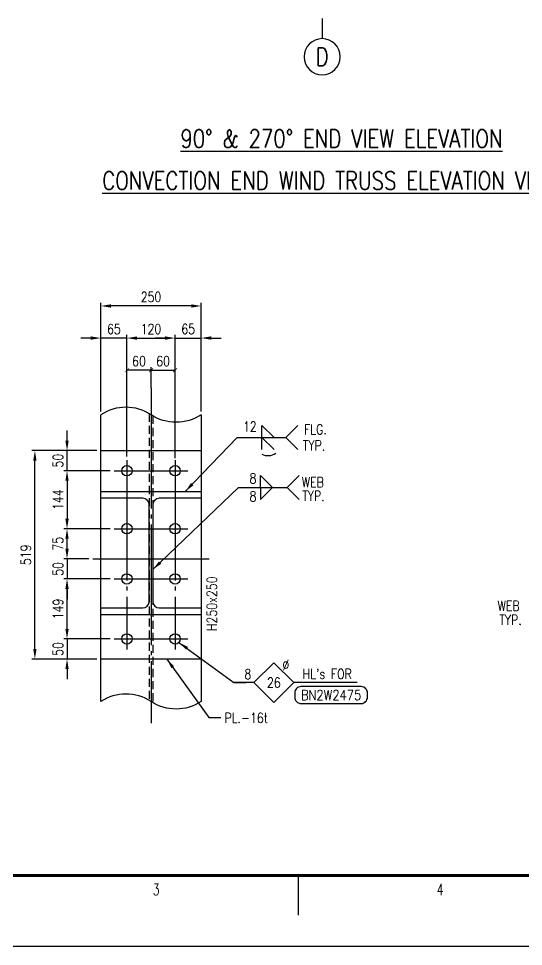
# Model space of a CAD drawing. Header units: millimetres. Extents: x 0 to 134087, y -49114 to 20834.
# Drawn here: x 68411 to 72812, y 14 to 8098 of the extents above; entities that cross this region are included whole.
import ezdxf
from ezdxf.enums import TextEntityAlignment as Align

# ---------------------------------------------------------------- set-up
doc = ezdxf.new("R2010")
doc.units = ezdxf.units.MM
doc.header["$LTSCALE"] = 35
doc.linetypes.add('JNK-CENTER', pattern=[34, 30, -1.5, 1, -1.5])
doc.linetypes.add('JNK-HIDDEN', pattern=[3, 2, -1])
for name, color, linetype in [('CEN-R', 1, 'JNK-CENTER'), ('CON-C', 4, 'Continuous'), ('CON-G', 3, 'Continuous'), ('CON-W', 7, 'Continuous'), ('CON-Y', 2, 'Continuous'), ('Dim-W', 7, 'Continuous'), ('HID-Y', 2, 'JNK-HIDDEN'), ('STL-OBJT', 7, 'Continuous'), ('TXT-Y', 2, 'Continuous'), ('TXTT-C', 4, 'Continuous')]:
    doc.layers.add(name, color=color, linetype=linetype)
doc.styles.add('ROMANS', font='ROMANS.shx', dxfattribs={"width": 0.8})
doc.styles.add('SIMPLEX', font='simplex.shx', dxfattribs={"width": 0.8})
doc.styles.add('TXTD-Y', font='SIMPLEX.shx', dxfattribs={"width": 0.8})
doc.dimstyles.new('DIM35', dxfattribs={"dimscale": 35, "dimtxt": 2.5, "dimasz": 2.5, "dimexe": 0.8, "dimexo": 1, "dimgap": 1, "dimtad": 1, "dimdec": 1, "dimdsep": 46, "dimtxsty": 'SIMPLEX', "dimcen": 0, "dimclrd": 7, "dimclre": 7, "dimclrt": 2, "dimadec": 1, "dimazin": 2, "dimtfac": 1, "dimtdec": 1, "dimtix": 1, "dimtmove": 2, "dimatfit": 2, "dimfxl": 1, "dimtfill": 1, "dimarcsym": 1})
doc.dimstyles.new('DIM35x10', dxfattribs={"dimscale": 35, "dimtxt": 2.5, "dimasz": 2.5, "dimexe": 1, "dimexo": 1, "dimgap": 1, "dimtad": 1, "dimdec": 0, "dimlfac": 0.1, "dimdsep": 46, "dimtxsty": 'SIMPLEX', "dimcen": 0, "dimclrd": 256, "dimclre": 256, "dimclrt": 2, "dimadec": 1, "dimazin": 2, "dimtfac": 1, "dimtdec": 0, "dimtix": 1, "dimtmove": 2, "dimatfit": 2, "dimfxl": 1, "dimarcsym": 1})
doc.dimstyles.new('DIM35x3.5', dxfattribs={"dimscale": 35, "dimtxt": 2.5, "dimasz": 2.5, "dimexe": 0.8, "dimexo": 1, "dimgap": 1, "dimtad": 1, "dimdec": 0, "dimlfac": 0.285714, "dimdsep": 46, "dimtxsty": 'SIMPLEX', "dimcen": 0, "dimclrd": 7, "dimclre": 7, "dimclrt": 2, "dimadec": 1, "dimazin": 2, "dimtfac": 1, "dimtdec": 0, "dimtix": 1, "dimtmove": 0, "dimatfit": 2, "dimfxl": 1, "dimtfill": 1, "dimarcsym": 1})

# ---------------------------------------------------------------- blocks, each defined once
blk = doc.blocks.new('TITLE')
at = {"color": 7}
for p, q in [((240.49, 17.68), (240.49, 7.78)), ((841, 0), (0, 0))]:
    blk.add_line(p, q, dxfattribs=at)
at = {"color": 7, "const_width": 0.707}
blk.add_lwpolyline([(28.29, 17.68), (823.67, 17.68)], dxfattribs=at)
at = {"color": 7, "style": 'ROMANS', "width": 0.7}
for s, p in [('3', (205.12, 14.15)), ('4', (275.85, 14.15))]:
    blk.add_text(s, height=2.83, dxfattribs=at).set_placement(p, align=Align.MIDDLE)
blk = doc.blocks.new('*D757')
at = {"layer": 'DEFPOINTS', "color": 0, "transparency": 16777216}
for p in [(69128, 4333.5), (69245.3, 4158.5)]:
    blk.add_point(p, dxfattribs=at)
at = {"layer": 'Dim-W', "color": 7, "linetype": 'ByBlock', "lineweight": -2, "transparency": 16777216}
for p, q in [((68833.5, 4421), (68833.5, 4508.5)), ((69093, 4333.5), (68805.5, 4333.5)), ((68833.5, 4158.5), (68833.5, 4333.5)), ((69210.3, 4158.5), (68805.5, 4158.5)), ((68833.5, 4071), (68833.5, 3983.5))]:
    blk.add_line(p, q, dxfattribs=at)
at = {"layer": 'Dim-W', "color": 7, "transparency": 16777216}
for points in [[(68818.9, 4421), (68848, 4421), (68833.5, 4333.5)], [(68818.9, 4071), (68848, 4071), (68833.5, 4158.5)]]:
    blk.add_solid(points, dxfattribs=at)
at = {"layer": 'Dim-W', "color": 2, "transparency": 16777216, "insert": (68754.7, 4246), "char_height": 87.5, "attachment_point": 5, "rotation": 90, "style": 'SIMPLEX', "bg_fill": 3, "box_fill_scale": 1.1, "bg_fill_color": 256, "bg_fill_true_color": 13158600, "bg_fill_transparency": 0}
blk.add_mtext('50', dxfattribs=at)
at = {"layer": 'DEFPOINTS', "color": 0, "transparency": 16777216}
blk.add_point((68833.5, 4333.5), dxfattribs=at)
blk = doc.blocks.new('*D758')
at = {"layer": 'DEFPOINTS', "color": 0, "transparency": 16777216}
for p in [(69245.3, 4158.5), (68833.5, 3653.2), (69245.3, 3653.2)]:
    blk.add_point(p, dxfattribs=at)
at = {"layer": 'Dim-W', "color": 7, "linetype": 'ByBlock', "lineweight": -2, "transparency": 16777216}
for p, q in [((69210.3, 4158.5), (68805.5, 4158.5)), ((68833.5, 4071), (68833.5, 3740.7)), ((69210.3, 3653.2), (68805.5, 3653.2))]:
    blk.add_line(p, q, dxfattribs=at)
at = {"layer": 'Dim-W', "color": 7, "transparency": 16777216}
for points in [[(68818.9, 4071), (68848, 4071), (68833.5, 4158.5)], [(68818.9, 3740.7), (68848, 3740.7), (68833.5, 3653.2)]]:
    blk.add_solid(points, dxfattribs=at)
at = {"layer": 'Dim-W', "color": 2, "transparency": 16777216, "insert": (68754.7, 3905.9), "char_height": 87.5, "attachment_point": 5, "rotation": 90, "style": 'SIMPLEX', "bg_fill": 3, "box_fill_scale": 1.1, "bg_fill_color": 256, "bg_fill_true_color": 13158600, "bg_fill_transparency": 0}
blk.add_mtext('144', dxfattribs=at)
blk = doc.blocks.new('*D759')
at = {"layer": 'DEFPOINTS', "color": 0, "transparency": 16777216}
for p in [(68833.5, 3653.2), (69245.3, 3653.2), (69058, 3390.7)]:
    blk.add_point(p, dxfattribs=at)
at = {"layer": 'Dim-W', "color": 7, "linetype": 'ByBlock', "lineweight": -2, "transparency": 16777216}
for p, q in [((69210.3, 3653.2), (68805.5, 3653.2)), ((68833.5, 3478.2), (68833.5, 3565.7)), ((69023, 3390.7), (68805.5, 3390.7))]:
    blk.add_line(p, q, dxfattribs=at)
at = {"layer": 'Dim-W', "color": 7, "transparency": 16777216}
for points in [[(68818.9, 3565.7), (68848, 3565.7), (68833.5, 3653.2)], [(68818.9, 3478.2), (68848, 3478.2), (68833.5, 3390.7)]]:
    blk.add_solid(points, dxfattribs=at)
at = {"layer": 'Dim-W', "color": 2, "transparency": 16777216, "insert": (68754.7, 3522), "char_height": 87.5, "attachment_point": 5, "rotation": 90, "style": 'SIMPLEX', "bg_fill": 3, "box_fill_scale": 1.1, "bg_fill_color": 256, "bg_fill_true_color": 13158600, "bg_fill_transparency": 0}
blk.add_mtext('75', dxfattribs=at)
blk = doc.blocks.new('*D760')
at = {"layer": 'DEFPOINTS', "color": 0, "transparency": 16777216}
for p in [(68833.5, 3215.7), (69245.3, 3215.7), (69245.3, 2693)]:
    blk.add_point(p, dxfattribs=at)
at = {"layer": 'Dim-W', "color": 7, "linetype": 'ByBlock', "lineweight": -2, "transparency": 16777216}
for p, q in [((69210.3, 3215.7), (68805.5, 3215.7)), ((68833.5, 2780.5), (68833.5, 3128.2)), ((69210.3, 2693), (68805.5, 2693))]:
    blk.add_line(p, q, dxfattribs=at)
at = {"layer": 'Dim-W', "color": 7, "transparency": 16777216}
for points in [[(68818.9, 3128.2), (68848, 3128.2), (68833.5, 3215.7)], [(68818.9, 2780.5), (68848, 2780.5), (68833.5, 2693)]]:
    blk.add_solid(points, dxfattribs=at)
at = {"layer": 'Dim-W', "color": 2, "transparency": 16777216, "insert": (68754.7, 2954.3), "char_height": 87.5, "attachment_point": 5, "rotation": 90, "style": 'SIMPLEX', "bg_fill": 3, "box_fill_scale": 1.1, "bg_fill_color": 256, "bg_fill_true_color": 13158600, "bg_fill_transparency": 0}
blk.add_mtext('149', dxfattribs=at)
blk = doc.blocks.new('*D761')
at = {"layer": 'DEFPOINTS', "color": 0, "transparency": 16777216}
for p in [(69058, 3390.7), (69245.3, 3215.7)]:
    blk.add_point(p, dxfattribs=at)
at = {"layer": 'Dim-W', "color": 7, "linetype": 'ByBlock', "lineweight": -2, "transparency": 16777216}
for p, q in [((68833.5, 3478.2), (68833.5, 3565.7)), ((69023, 3390.7), (68805.5, 3390.7)), ((68833.5, 3390.7), (68833.5, 3215.7)), ((69210.3, 3215.7), (68805.5, 3215.7)), ((68833.5, 3128.2), (68833.5, 3040.7))]:
    blk.add_line(p, q, dxfattribs=at)
at = {"layer": 'Dim-W', "color": 7, "transparency": 16777216}
for points in [[(68818.9, 3478.2), (68848, 3478.2), (68833.5, 3390.7)], [(68818.9, 3128.2), (68848, 3128.2), (68833.5, 3215.7)]]:
    blk.add_solid(points, dxfattribs=at)
at = {"layer": 'Dim-W', "color": 2, "transparency": 16777216, "insert": (68754.7, 3303.2), "char_height": 87.5, "attachment_point": 5, "rotation": 90, "style": 'SIMPLEX', "bg_fill": 3, "box_fill_scale": 1.1, "bg_fill_color": 256, "bg_fill_true_color": 13158600, "bg_fill_transparency": 0}
blk.add_mtext('50', dxfattribs=at)
at = {"layer": 'DEFPOINTS', "color": 0, "transparency": 16777216}
blk.add_point((68833.5, 3215.7), dxfattribs=at)
blk = doc.blocks.new('*D762')
at = {"layer": 'DEFPOINTS', "color": 0, "transparency": 16777216}
for p in [(69245.3, 2693), (69128, 2518)]:
    blk.add_point(p, dxfattribs=at)
at = {"layer": 'Dim-W', "color": 7, "linetype": 'ByBlock', "lineweight": -2, "transparency": 16777216}
for p, q in [((68833.5, 2780.5), (68833.5, 2868)), ((69210.3, 2693), (68805.5, 2693)), ((68833.5, 2693), (68833.5, 2518)), ((69093, 2518), (68805.5, 2518)), ((68833.5, 2430.5), (68833.5, 2343))]:
    blk.add_line(p, q, dxfattribs=at)
at = {"layer": 'Dim-W', "color": 7, "transparency": 16777216}
for points in [[(68818.9, 2780.5), (68848, 2780.5), (68833.5, 2693)], [(68818.9, 2430.5), (68848, 2430.5), (68833.5, 2518)]]:
    blk.add_solid(points, dxfattribs=at)
at = {"layer": 'Dim-W', "color": 2, "transparency": 16777216, "insert": (68754.7, 2605.5), "char_height": 87.5, "attachment_point": 5, "rotation": 90, "style": 'SIMPLEX', "bg_fill": 3, "box_fill_scale": 1.1, "bg_fill_color": 256, "bg_fill_true_color": 13158600, "bg_fill_transparency": 0}
blk.add_mtext('50', dxfattribs=at)
at = {"layer": 'DEFPOINTS', "color": 0, "transparency": 16777216}
blk.add_point((68833.5, 2518), dxfattribs=at)
blk = doc.blocks.new('*D763')
at = {"layer": 'DEFPOINTS', "color": 0, "transparency": 16777216}
for p in [(68553.5, 4333.5), (69128, 4333.5), (69128, 2518)]:
    blk.add_point(p, dxfattribs=at)
at = {"layer": 'Dim-W', "color": 7, "linetype": 'ByBlock', "lineweight": -2, "transparency": 16777216}
for p, q in [((69093, 4333.5), (68525.5, 4333.5)), ((68553.5, 2605.5), (68553.5, 4246)), ((69093, 2518), (68525.5, 2518))]:
    blk.add_line(p, q, dxfattribs=at)
at = {"layer": 'Dim-W', "color": 7, "transparency": 16777216}
for points in [[(68538.9, 4246), (68568, 4246), (68553.5, 4333.5)], [(68538.9, 2605.5), (68568, 2605.5), (68553.5, 2518)]]:
    blk.add_solid(points, dxfattribs=at)
at = {"layer": 'Dim-W', "color": 2, "transparency": 16777216, "insert": (68474.7, 3425.7), "char_height": 87.5, "attachment_point": 5, "rotation": 90, "style": 'SIMPLEX', "bg_fill": 3, "box_fill_scale": 1.1, "bg_fill_color": 256, "bg_fill_true_color": 13158600, "bg_fill_transparency": 0}
blk.add_mtext('519', dxfattribs=at)
blk = doc.blocks.new('BOLTHOLE')
at = {"layer": 'CON-W'}
blk.add_line((25.7, 0), (9.9, 0), dxfattribs=at)
blk.add_lwpolyline([(0, 0), (4.95, 4.95), (9.9, 0), (4.95, -4.95)], close=True, dxfattribs=at)
at = {"layer": 'CON-Y', "style": 'SIMPLEX', "width": 0.8}
for s, p in [('%%C', (8.81, 3.12)), ("HL's FOR", (24.37, 0.9))]:
    blk.add_text(s, height=2.5, dxfattribs=at).set_placement(p, align=Align.RIGHT)
blk.add_attdef('4', text='', height=2.5, dxfattribs=at).set_placement((-0.69, 0.87), align=Align.RIGHT)
blk.add_attdef('22', text='', height=2.5, dxfattribs=at).set_placement((4.95, 0), align=Align.MIDDLE_CENTER)
blk = doc.blocks.new('boltmark')
at = {"layer": 'CON-Y'}
blk.add_lwpolyline([(0, -4.2), (15, -4.2, 0.414214), (16.56, -2.64), (16.56, -1.56, 0.414214), (15, 0), (0, 0, 0.414214), (-1.56, -1.56), (-1.56, -2.64, 0.414214)], format="xyb", close=True, dxfattribs=at)
at = {"layer": 'CON-G', "style": 'SIMPLEX', "width": 0.802523}
blk.add_attdef('BN2W1650', text='', height=2.5, dxfattribs=at).set_placement((0, -3.35), (15, -3.35), align=Align.FIT)
blk = doc.blocks.new('*D675')
at = {"color": 7, "linetype": 'ByBlock', "lineweight": -2, "transparency": 16777216}
for p, q in [((69128, 4674.9), (69128, 5622.1)), ((69915.5, 5594.1), (69215.5, 5594.1)), ((70003, 4675.5), (70003, 5622.1))]:
    blk.add_line(p, q, dxfattribs=at)
at = {"color": 7, "transparency": 16777216}
for points in [[(69215.5, 5608.6), (69215.5, 5579.5), (69128, 5594.1)], [(69915.5, 5608.6), (69915.5, 5579.5), (70003, 5594.1)]]:
    blk.add_solid(points, dxfattribs=at)
at = {"layer": 'DEFPOINTS', "color": 0, "transparency": 16777216}
for p in [(69128, 5594.1), (69128, 4639.9), (70003, 4640.5)]:
    blk.add_point(p, dxfattribs=at)
at = {"color": 2, "transparency": 16777216, "insert": (69565.5, 5672.8), "char_height": 87.5, "attachment_point": 5, "style": 'SIMPLEX', "bg_fill": 3, "box_fill_scale": 1.1, "bg_fill_color": 256, "bg_fill_true_color": 13158600, "bg_fill_transparency": 0}
blk.add_mtext('250', dxfattribs=at)
blk = doc.blocks.new('*D676')
at = {"color": 7, "linetype": 'ByBlock', "lineweight": -2, "transparency": 16777216}
for p, q in [((69355.5, 4283.7), (69355.5, 5342.1)), ((69775.5, 4268.2), (69775.5, 5342.1)), ((69443, 5314.1), (69688, 5314.1))]:
    blk.add_line(p, q, dxfattribs=at)
at = {"color": 7, "transparency": 16777216}
for points in [[(69443, 5328.6), (69443, 5299.5), (69355.5, 5314.1)], [(69688, 5328.6), (69688, 5299.5), (69775.5, 5314.1)]]:
    blk.add_solid(points, dxfattribs=at)
at = {"layer": 'DEFPOINTS', "color": 0, "transparency": 16777216}
for p in [(69775.5, 5314.1), (69355.5, 4248.7), (69775.5, 4233.2)]:
    blk.add_point(p, dxfattribs=at)
at = {"color": 2, "transparency": 16777216, "insert": (69565.5, 5392.8), "char_height": 87.5, "attachment_point": 5, "style": 'SIMPLEX', "bg_fill": 3, "box_fill_scale": 1.1, "bg_fill_color": 256, "bg_fill_true_color": 13158600, "bg_fill_transparency": 0}
blk.add_mtext('120', dxfattribs=at)
blk = doc.blocks.new('*D677')
at = {"color": 7, "linetype": 'ByBlock', "lineweight": -2, "transparency": 16777216}
for p, q in [((69128, 4674.9), (69128, 5342.1)), ((69355.5, 4283.7), (69355.5, 5342.1)), ((69040.5, 5314.1), (68953, 5314.1)), ((69355.5, 5314.1), (69128, 5314.1)), ((69443, 5314.1), (69530.5, 5314.1))]:
    blk.add_line(p, q, dxfattribs=at)
at = {"color": 7, "transparency": 16777216}
for points in [[(69040.5, 5328.6), (69040.5, 5299.5), (69128, 5314.1)], [(69443, 5328.6), (69443, 5299.5), (69355.5, 5314.1)]]:
    blk.add_solid(points, dxfattribs=at)
at = {"layer": 'DEFPOINTS', "color": 0, "transparency": 16777216}
for p in [(69128, 5314.1), (69128, 4639.9), (69355.5, 4248.7)]:
    blk.add_point(p, dxfattribs=at)
at = {"color": 2, "transparency": 16777216, "insert": (69241.8, 5392.8), "char_height": 87.5, "attachment_point": 5, "style": 'SIMPLEX', "bg_fill": 3, "box_fill_scale": 1.1, "bg_fill_color": 256, "bg_fill_true_color": 13158600, "bg_fill_transparency": 0}
blk.add_mtext('65', dxfattribs=at)
blk = doc.blocks.new('*D678')
at = {"color": 7, "linetype": 'ByBlock', "lineweight": -2, "transparency": 16777216}
for p, q in [((69775.5, 4341.1), (69775.5, 5342.5)), ((70003, 4710.5), (70003, 5342.5)), ((69688, 5314.5), (69600.5, 5314.5)), ((69775.5, 5314.5), (70003, 5314.5)), ((70090.5, 5314.5), (70178, 5314.5))]:
    blk.add_line(p, q, dxfattribs=at)
at = {"color": 7, "transparency": 16777216}
for points in [[(69688, 5329.1), (69688, 5300), (69775.5, 5314.5)], [(70090.5, 5329.1), (70090.5, 5300), (70003, 5314.5)]]:
    blk.add_solid(points, dxfattribs=at)
at = {"layer": 'DEFPOINTS', "color": 0, "transparency": 16777216}
for p in [(70003, 5314.5), (70003, 4675.5), (69775.5, 4306.1)]:
    blk.add_point(p, dxfattribs=at)
at = {"color": 2, "transparency": 16777216, "insert": (69889.3, 5393.3), "char_height": 87.5, "attachment_point": 5, "style": 'SIMPLEX', "bg_fill": 3, "box_fill_scale": 1.1, "bg_fill_color": 256, "bg_fill_true_color": 13158600, "bg_fill_transparency": 0}
blk.add_mtext('65', dxfattribs=at)
blk = doc.blocks.new('_ArchTick')
at = {"color": 0, "linetype": 'ByBlock', "const_width": 0.15}
blk.add_lwpolyline([(-0.5, -0.5), (0.5, 0.5)], dxfattribs=at)
blk = doc.blocks.new('*D679')
at = {"color": 7, "linetype": 'ByBlock', "lineweight": -2, "transparency": 16777216}
for p, q in [((69355.5, 4318.7), (69355.5, 5062.1)), ((69565.5, 5034.1), (69355.5, 5034.1)), ((69565.5, 4879.9), (69565.5, 5062.1))]:
    blk.add_line(p, q, dxfattribs=at)
at = {"layer": 'DEFPOINTS', "color": 0, "transparency": 16777216}
for p in [(69565.5, 4844.9), (69355.5, 4283.7)]:
    blk.add_point(p, dxfattribs=at)
at = {"color": 7, "lineweight": -2, "transparency": 16777216, "xscale": 35, "yscale": 35, "zscale": 35, "rotation": 180}
blk.add_blockref('_ArchTick', (69355.5, 5034.1), dxfattribs=at)
at = {"color": 7, "lineweight": -2, "transparency": 16777216, "xscale": 35, "yscale": 35, "zscale": 35}
blk.add_blockref('_ArchTick', (69565.5, 5034.1), dxfattribs=at)
at = {"color": 2, "transparency": 16777216, "insert": (69460.5, 5112.8), "char_height": 87.5, "attachment_point": 5, "style": 'SIMPLEX', "bg_fill": 3, "box_fill_scale": 1.1, "bg_fill_color": 256, "bg_fill_true_color": 13158600, "bg_fill_transparency": 0}
blk.add_mtext('60', dxfattribs=at)
at = {"layer": 'DEFPOINTS', "color": 0, "transparency": 16777216}
blk.add_point((69355.5, 5034.1), dxfattribs=at)
blk = doc.blocks.new('*D680')
at = {"color": 7, "linetype": 'ByBlock', "lineweight": -2, "transparency": 16777216}
for p, q in [((69565.5, 4879.9), (69565.5, 5062.1)), ((69565.5, 5034.1), (69775.5, 5034.1)), ((69775.5, 4303.2), (69775.5, 5062.1))]:
    blk.add_line(p, q, dxfattribs=at)
at = {"layer": 'DEFPOINTS', "color": 0, "transparency": 16777216}
for p in [(69565.5, 4844.9), (69775.5, 4268.2)]:
    blk.add_point(p, dxfattribs=at)
at = {"color": 7, "lineweight": -2, "transparency": 16777216, "xscale": 35, "yscale": 35, "zscale": 35, "rotation": 180}
blk.add_blockref('_ArchTick', (69565.5, 5034.1), dxfattribs=at)
at = {"color": 7, "lineweight": -2, "transparency": 16777216, "xscale": 35, "yscale": 35, "zscale": 35}
blk.add_blockref('_ArchTick', (69775.5, 5034.1), dxfattribs=at)
at = {"color": 2, "transparency": 16777216, "insert": (69670.5, 5112.8), "char_height": 87.5, "attachment_point": 5, "style": 'SIMPLEX', "bg_fill": 3, "box_fill_scale": 1.1, "bg_fill_color": 256, "bg_fill_true_color": 13158600, "bg_fill_transparency": 0}
blk.add_mtext('60', dxfattribs=at)
at = {"layer": 'DEFPOINTS', "color": 0, "transparency": 16777216}
blk.add_point((69775.5, 5034.1), dxfattribs=at)
blk = doc.blocks.new('col-line')
at = {"layer": 'CON-Y'}
blk.add_line((0, 3), (0, 8), dxfattribs=at)
blk.add_circle((0, 12.5), 4.5, dxfattribs=at)
at = {"layer": 'CON-C', "style": 'SIMPLEX', "width": 0.8}
blk.add_attdef('1', text='', height=4.5, dxfattribs=at).set_placement((0, 12.5), align=Align.MIDDLE_CENTER)

msp = doc.modelspace()

# ---------------------------------------------------------------- linework, layer by layer
msp.add_line((70532.6237, 4344.0208), (70532.6237, 4449.0208))
for points in [[(70532.6237, 4449.0208), (70532.6237, 4554.0208), (70637.6237, 4449.0208)], [(70532.6237, 4344.0208), (70532.6237, 4449.0208), (70637.6237, 4344.0208)], [(70519.1567, 4013.3796), (70519.1567, 4118.3796), (70624.1567, 4013.3796)], [(70519.1567, 4013.3796), (70519.1567, 3908.3796), (70624.1567, 4013.3796)]]:
    msp.add_lwpolyline(points)
msp.add_arc((70586.2561, 4407.3412), 117.4618, 242.21666065, 304.64007646)
at = {"layer": 'CEN-R'}
for p, q in [((69565.5065, 4879.9436), (69565.5065, 1959.2274)), ((69355.5065, 4251.2281), (69355.5065, 2600.2238)), ((69775.5065, 4251.2281), (69775.5065, 2600.2238)), ((69245.2565, 4158.4781), (69885.7565, 4158.4781)), ((69245.2565, 3653.2259), (69885.7565, 3653.2259)), ((69245.2565, 3215.7259), (69885.7565, 3215.7259)), ((69245.2565, 2692.9738), (69885.7565, 2692.9738))]:
    msp.add_line(p, q, dxfattribs=at)
at = {"layer": 'CON-G'}
for p, q in [((69128.0065, 2147.3995), (69128.0065, 4645.9104)), ((70003.0065, 4645.9104), (70003.0065, 2147.3995))]:
    msp.add_line(p, q, dxfattribs=at)
msp.add_lwpolyline([(69128.0065, 4333.4781), (70003.0065, 4333.4781), (70003.0065, 2517.9738), (69128.0065, 2517.9738)], close=True, dxfattribs=at)
msp.add_lwpolyline([(69128.0065, 2903.0164), (69128.0065, 2963.2426), (69493.7565, 2963.2426, 0.414213562), (69549.7565, 3019.2426), (69549.7565, 3862.2581, 0.414213562), (69493.7565, 3918.2581), (69128.0065, 3918.2581), (69128.0065, 3978.4843), (70003.0065, 3978.4843), (70003.0065, 3918.2581), (69637.2565, 3918.2581, 0.414213562), (69581.2565, 3862.2581), (69581.2565, 3019.2426, 0.414213562), (69637.2565, 2963.2426), (70003.0065, 2963.2426), (70003.0065, 2903.0164)], format="xyb", close=True, dxfattribs=at)
for centre in [(69355.5065, 4158.4781), (69775.5065, 4158.4781), (69355.5065, 3653.2259), (69775.5065, 3653.2259), (69355.5065, 3215.7259), (69775.5065, 3215.7259), (69355.5065, 2692.9738), (69775.5065, 2692.9738)]:
    msp.add_circle(centre, 45.5, dxfattribs=at)
at = {"layer": 'CON-W'}
for p, q in [((70317.1014, 4449.0208), (70741.358, 4449.0208)), ((70327.3778, 4013.3796), (70751.6343, 4013.3796)), ((70462.7754, 2312.7771), (70287.7754, 2312.7771))]:
    msp.add_line(p, q, dxfattribs=at)
for points in [[(70003.0065, 4645.9104, -0.299286323), (69565.5065, 4645.9104, 0.299286323), (69128.0065, 4645.9104)], [(70003.0065, 2147.3995, -0.299286323), (69565.5065, 2147.3995, 0.299286323), (69128.0065, 2147.3995)]]:
    msp.add_lwpolyline(points, format="xyb", dxfattribs=at)
for points in [[(70846.358, 4554.0208), (70741.358, 4449.0208), (70846.358, 4344.0208)], [(70856.6343, 4118.3796), (70751.6343, 4013.3796), (70856.6343, 3908.3796)]]:
    msp.add_lwpolyline(points, dxfattribs=at)
at = {"layer": 'HID-Y'}
for p, q in [((69549.7565, 4655.7472), (69549.7565, 2157.2363)), ((69581.2565, 4636.0735), (69581.2565, 2137.5626))]:
    msp.add_line(p, q, dxfattribs=at)

# ---------------------------------------------------------------- block references
at = {"linetype": 'ByBlock', "xscale": 34.99999999649994, "yscale": 34.99999999649994, "zscale": 34.99999999649994}
msp.add_blockref('TITLE', (62431.2031, 13.8326), dxfattribs=at)
at = {"xscale": 35, "yscale": 35, "zscale": 35}
msp.add_blockref('BOLTHOLE', (70462.7754, 2312.7771), dxfattribs=at).add_auto_attribs({'4': '8', '22': '26'})
ref = msp.add_blockref('boltmark', (70872.6112, 2277.7771), dxfattribs=dict(xscale=35, yscale=35, zscale=35))
ref.add_attrib('BN2W1650', 'BN2W2475', dxfattribs={"layer": 'CON-G', "height": 87.5, "style": 'SIMPLEX', "width": 0.782585}).set_placement((70872.6112, 2160.5388), (71397.5953, 2160.5388), align=Align.FIT)
at = {"layer": 'CON-W'}
ref = msp.add_blockref('col-line', (71057.5727, 8203.0767), dxfattribs=dict(at, xscale=-35, yscale=35, zscale=35, rotation=180))
ref.add_attrib('1', 'D', dxfattribs={"layer": 'CON-C', "height": 157.5, "style": 'SIMPLEX', "width": 0.8}).set_placement((71057.5727, 7765.5767), align=Align.MIDDLE_CENTER)

# ---------------------------------------------------------------- texts
at = {"layer": 'CON-W', "color": 2, "style": 'SIMPLEX', "width": 0.8}
for s, p in [('12', (70366.7592, 4498.975)), ('8', (70424.5192, 4047.9359)), ('8', (70424.5192, 3891.3233))]:
    msp.add_text(s, height=87.5, dxfattribs=at).set_placement(p)
at = {"layer": 'CON-Y', "style": 'SIMPLEX', "width": 0.8}
msp.add_text('PL.-16t', height=87.5, dxfattribs=at).set_placement((70205.959, 1960.9359))
at = {"layer": 'TXT-Y', "style": 'SIMPLEX', "width": 0.8}
for s, p in [('FLG.', (70899.2868, 4518.3208)), ('TYP.', (70889.2868, 4378.3208)), ('WEB', (72586.7707, 2982.1858)), ('TYP.', (72601.7417, 2859.6504))]:
    msp.add_text(s, height=87.5, dxfattribs=at).set_placement(p, align=Align.MIDDLE_LEFT)
msp.add_text('H250x250', height=87.5, rotation=90, dxfattribs=at).set_placement((70139.4878, 2760.6826))
for tag, text, p in [('WEB', 'WEB', (70879.553, 4058.0634)), ('TYP.', 'TYP.', (70883.814, 3938.8518))]:
    msp.add_attdef(tag, text=text, height=87.5, dxfattribs=at).set_placement(p, align=Align.MIDDLE_LEFT)
at = {"layer": 'TXTT-C', "style": 'TXTD-Y', "width": 0.8}
for s, p in [('%%U90%%D & 270%%D END VIEW ELEVATION', (71225.4964, 6973.7578)), ('%%UCONVECTION END WIND TRUSS ELEVATION VIEW', (71124.5601, 6607.3085))]:
    msp.add_text(s, height=157.5, dxfattribs=at).set_placement(p, align=Align.CENTER)

# ---------------------------------------------------------------- leaders
at = {"layer": 'STL-OBJT'}
for points in [[(69864.3524, 3978.4843), (70317.1014, 4449.0208)], [(69581.2565, 3297.2016), (70327.3778, 4013.3796)]]:
    msp.add_leader(points, dimstyle='DIM35x10', override={"dimgap": 1, "dimtad": 0}, dxfattribs=at)
for points in [[(69809.1433, 2662.3337), (70287.7754, 2312.7771), (70394.3915, 2312.7771)], [(69703.9163, 2517.9738), (70068.6964, 2009.4592), (70175.3125, 2009.4592)]]:
    msp.add_leader(points, dimstyle='DIM35', dxfattribs=at)

# ---------------------------------------------------------------- next in the draw order: dimensions: what is measured, and where the dimension line sits
dim = msp.add_linear_dim(base=(69128.006, 5594.0514), p1=(70003.0069, 4640.5193), p2=(69128.006, 4639.9143), angle=180, dimstyle='DIM35x3.5')
dim.commit()
dim.dimension.update_dxf_attribs({"geometry": '*D675', "text_midpoint": (69565.5065, 5672.8014)})
at = {"layer": 'Dim-W'}
for base, p1, p2, picture, middle in [((68833.4553, 4333.4781), (69245.2565, 4158.4781), (69128.0065, 4333.4781), '*D757', (68754.7053, 4245.9781)), ((68833.4553, 3215.7259), (69245.2565, 2692.9738), (69245.2565, 3215.7259), '*D760', (68754.7053, 2954.3499))]:
    dim = msp.add_linear_dim(base=base, p1=p1, p2=p2, angle=270, dimstyle='DIM35x3.5', dxfattribs=at)
    dim.commit()
    dim.dimension.update_dxf_attribs({"geometry": picture, "text_midpoint": middle})

# ---------------------------------------------------------------- next in the draw order: dimensions: what is measured, and where the dimension line sits
dim = msp.add_linear_dim(base=(69775.5065, 5314.0514), p1=(69355.5065, 4248.6998), p2=(69775.5065, 4233.1738), angle=180, dimstyle='DIM35x3.5')
dim.commit()
dim.dimension.update_dxf_attribs({"geometry": '*D676', "text_midpoint": (69565.5065, 5392.8014)})
for base, p1, p2, picture, middle in [((68833.4553, 3653.2259), (69245.2565, 4158.4781), (69245.2565, 3653.2259), '*D758', (68754.7053, 3905.852)), ((68833.4553, 2517.9738), (69245.2565, 2692.9738), (69128.0065, 2517.9738), '*D762', (68754.7053, 2605.4738))]:
    dim = msp.add_linear_dim(base=base, p1=p1, p2=p2, angle=90, dimstyle='DIM35x3.5', dxfattribs=at)
    dim.commit()
    dim.dimension.update_dxf_attribs({"geometry": picture, "text_midpoint": middle})

# ---------------------------------------------------------------- next in the draw order: dimensions: what is measured, and where the dimension line sits
dim = msp.add_linear_dim(base=(70003.0069, 5314.5378), p1=(69775.5065, 4306.148), p2=(70003.0069, 4675.5193), angle=180, dimstyle='DIM35x3.5')
dim.commit()
dim.dimension.update_dxf_attribs({"geometry": '*D678', "text_midpoint": (69889.2567, 5393.2878)})
dim = msp.add_linear_dim(base=(68833.4553, 3653.2259), p1=(69058.0065, 3390.7259), p2=(69245.2565, 3653.2259), angle=270, dimstyle='DIM35x3.5', dxfattribs=at)
dim.commit()
dim.dimension.update_dxf_attribs({"geometry": '*D759', "text_midpoint": (68754.7053, 3521.9759)})

# ---------------------------------------------------------------- next in the draw order: dimensions: what is measured, and where the dimension line sits
dim = msp.add_linear_dim(base=(68833.4553, 3215.7259), p1=(69058.0065, 3390.7259), p2=(69245.2565, 3215.7259), angle=90, dimstyle='DIM35x3.5', dxfattribs=at)
dim.commit()
dim.dimension.update_dxf_attribs({"geometry": '*D761', "text_midpoint": (68754.7053, 3303.2259)})

# ---------------------------------------------------------------- next in the draw order: dimensions: what is measured, and where the dimension line sits
dim = msp.add_linear_dim(base=(68553.4553, 4333.4781), p1=(69128.0065, 2517.9738), p2=(69128.0065, 4333.4781), angle=270, dimstyle='DIM35x3.5', dxfattribs=at)
dim.commit()
dim.dimension.update_dxf_attribs({"geometry": '*D763', "text_midpoint": (68474.7053, 3425.7259)})

# ---------------------------------------------------------------- next in the draw order: linework, layer by layer
at = {"layer": 'CEN-R'}
msp.add_line((69058.0065, 3390.7259), (70073.0065, 3390.7259), dxfattribs=at)

# ---------------------------------------------------------------- next in the draw order: dimensions: what is measured, and where the dimension line sits
dim = msp.add_linear_dim(base=(69128.006, 5314.0514), p1=(69355.5065, 4248.6998), p2=(69128.006, 4639.9143), angle=180, dimstyle='DIM35x3.5')
dim.commit()
dim.dimension.update_dxf_attribs({"geometry": '*D677', "text_midpoint": (69241.7562, 5392.8014)})

# ---------------------------------------------------------------- next in the draw order: dimensions: what is measured, and where the dimension line sits
dim = msp.add_linear_dim(base=(69355.5065, 5034.0514), p1=(69565.5065, 4844.9436), p2=(69355.5065, 4283.6998), angle=180, dimstyle='DIM35x3.5', override={"dimasz": 1, "dimblk1": 'ArchTick', "dimblk2": 'ArchTick', "dimsah": 1})
dim.commit()
dim.dimension.update_dxf_attribs({"geometry": '*D679', "text_midpoint": (69460.5065, 5112.8014)})

# ---------------------------------------------------------------- next in the draw order: dimensions: what is measured, and where the dimension line sits
dim = msp.add_linear_dim(base=(69775.5065, 5034.0514), p1=(69565.5065, 4844.9436), p2=(69775.5065, 4268.1738), dimstyle='DIM35x3.5', override={"dimasz": 1, "dimblk1": 'ArchTick', "dimblk2": 'ArchTick', "dimsah": 1})
dim.commit()
dim.dimension.update_dxf_attribs({"geometry": '*D680', "text_midpoint": (69670.5065, 5112.8014)})

doc.saveas('drawing.dxf')
